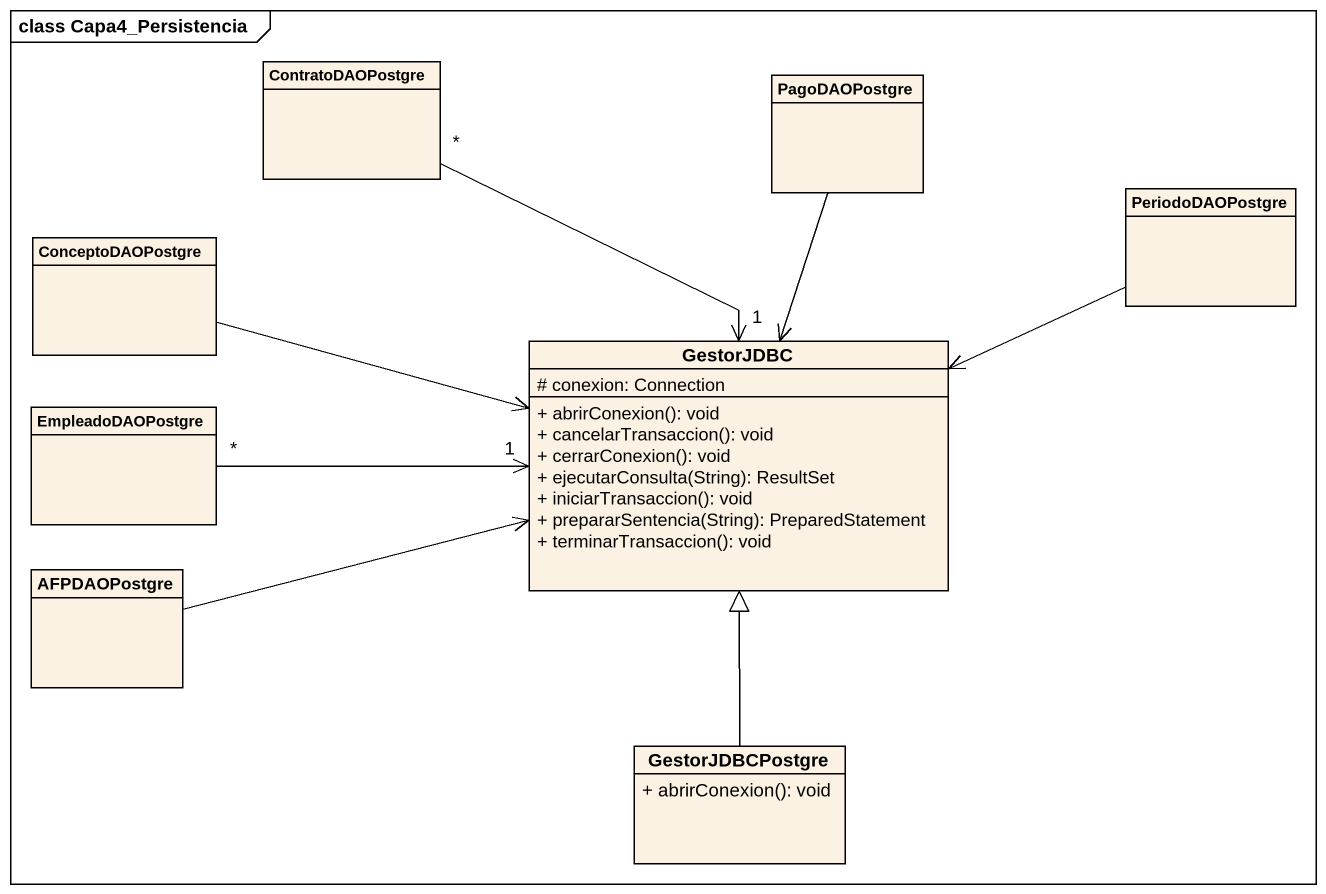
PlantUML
@startuml
mainframe class Capa4_Persistencia
hide circle
hide empty members
skinparam classAttributeIconSize 0
class ContratoDAOPostgre
class PagoDAOPostgre
class PeriodoDAOPostgre
class ConceptoDAOPostgre
class GestorJDBC {
  # conexion: Connection
  + abrirConexion(): void
  + cancelarTransaccion(): void
  + cerrarConexion(): void
  + ejecutarConsulta(String): ResultSet
  + iniciarTransaccion(): void
  + prepararSentencia(String): PreparedStatement
  + terminarTransaccion(): void
}
class EmpleadoDAOPostgre
class AFPDAOPostgre
class GestorJDBCPostgre {
  + abrirConexion(): void
}
ContratoDAOPostgre "*" --> "1" GestorJDBC
PagoDAOPostgre --> GestorJDBC
PeriodoDAOPostgre -left-> GestorJDBC
ConceptoDAOPostgre -right-> GestorJDBC
EmpleadoDAOPostgre "*" -right-> "1" GestorJDBC
AFPDAOPostgre -right-> GestorJDBC
GestorJDBCPostgre -up-|> GestorJDBC
@enduml
